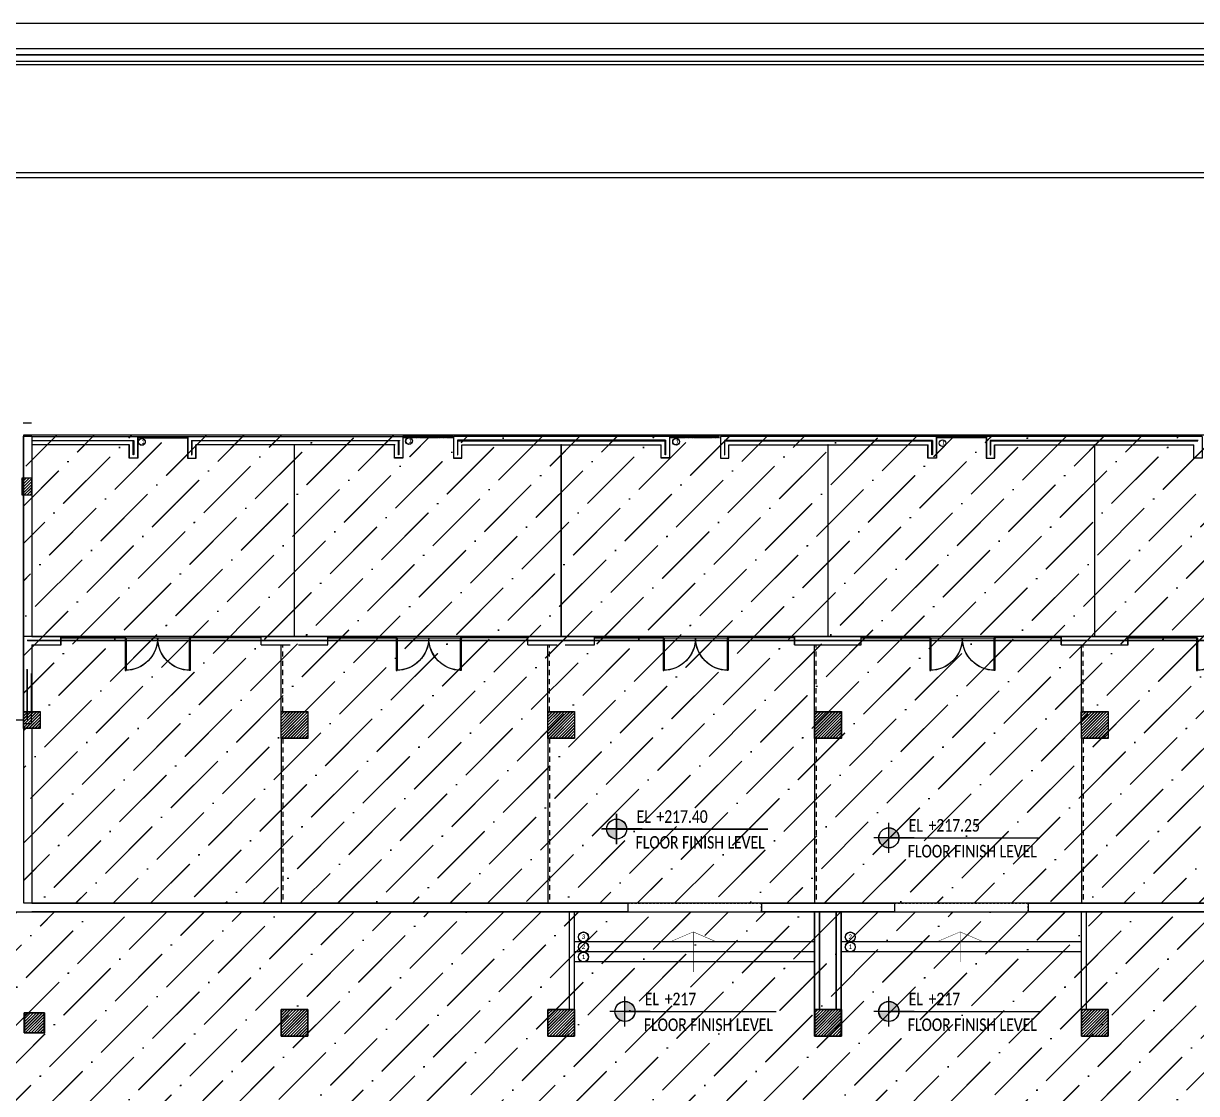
# Model space of a CAD drawing. Header units: inches. Extents: x 4821 to 127877, y 58012 to 433683.
# Drawn here: x 33246 to 68423, y 401615 to 433683 of the extents above; entities that cross this region are included whole.
import ezdxf
from ezdxf.enums import TextEntityAlignment as Align

# ---------------------------------------------------------------- set-up
doc = ezdxf.new("R2010")
doc.units = ezdxf.units.IN
doc.header["$MEASUREMENT"] = 0
for name, pattern in [('A-001 Layout$0$HIDDEN', [0.375, 0.25, -0.125]), ('DASHED2', [9.525, 6.35, -3.175]), ('DLINE', [0.55, 0.3, -0.25]), ('ECG_Line-Ptrn-Sold', [9144001.0, 9144000.0, -1]), ('HIDDEN', [9.525, 6.35, -3.175])]:
    doc.linetypes.add(name, pattern=pattern)
for name, color, linetype in [('A-001 Layout$0$A-FLOR-OVHD', 8, 'A-001 Layout$0$HIDDEN'), ('A-001 Layout$0$A-GLAZ', 142, 'Continuous'), ('A-101 Plans Building C$0$A-001 Layout$0$A-WAL-LOW', 41, 'Continuous'), ('A-ANNO-LEVL', 130, 'Continuous'), ('A-FLOR-STRS', 11, 'Continuous'), ('A-FLOR-STRS-DASH', 21, 'DLINE'), ('A-GRID-IDEN-100', 7, 'Continuous'), ('A-LIN-10', 8, 'Continuous'), ('A-LIN-20', 20, 'Continuous'), ('A-STP', 11, 'Continuous'), ('A-STP-HID', 191, 'HIDDEN'), ('A-TXT-25', 1, 'Continuous'), ('A-WAL-CMU', 7, 'Continuous'), ('A-WALL', 53, 'Continuous'), ('Cloums$0$A-COL-HAT', 8, 'Continuous'), ('Cloums$0$A-COL-RFC', 210, 'Continuous'), ('ELECTRICAL', 4, 'Continuous'), ('HA', 9, 'Continuous'), ('NECB-COLUM', 50, 'Continuous')]:
    doc.layers.add(name, color=color, linetype=linetype)
doc.layers.add('A-ANNO-NOTE', color=131, linetype='ECG_Line-Ptrn-Sold', lineweight=13)
doc.styles.add('T25-25', font='calibri.ttf', dxfattribs={"width": 0.8, "height": 62.5})
doc.styles.add('T45-100', font='calibri.ttf', dxfattribs={"width": 0.8, "height": 450})
doc.styles.add('XA-AXIS$0$T45', font='STENCIL.TTF', dxfattribs={"height": 4.5})
doc.styles.add('Xarab', font='xarab.shx')
pattern_1 = [(45, (1627160.45, 320744.09), (-44.194174, 44.194174), [])]

# ---------------------------------------------------------------- blocks, each defined once
blk = doc.blocks.new('A-001 Layout$0$A$C350C273A')
for p, q in [((-1578.5, -0.48), (-1578.5, 778.02)), ((-1578.5, 778.02), (-1556.5, 778.02)), ((-1578.5, -0.48), (-1578.5, 778.02)), ((-1578.5, 778.02), (-1556.5, 778.02)), ((-1578.5, 720.82), (-1556.5, 720.82)), ((-1578.5, 720.82), (-1556.5, 720.82)), ((-1556.5, -0.48), (-1556.5, 778.02)), ((-1556.5, -0.48), (-1556.5, 778.02)), ((-43.5, -0.48), (-43.5, 778.02)), ((-21.5, 778.02), (-43.5, 778.02)), ((-43.5, -0.48), (-43.5, 778.02)), ((-21.5, 778.02), (-43.5, 778.02)), ((-21.5, 720.82), (-43.5, 720.82)), ((-21.5, 720.82), (-43.5, 720.82)), ((-21.5, -0.48), (-21.5, 778.02)), ((-21.5, -0.48), (-21.5, 778.02)), ((-1578.5, 43.52), (-1556.5, 43.52)), ((-1578.5, 43.52), (-1556.5, 43.52)), ((-21.5, 43.52), (-43.5, 43.52)), ((-21.5, 43.52), (-43.5, 43.52)), ((-1595, -0.48), (-1600, -0.48)), ((-1595, -0.48), (-1600, -0.48)), ((-1595, -30.48), (-1600, -30.48)), ((-1595, -30.48), (-1600, -30.48)), ((-1578.5, -0.48), (-1595, -0.48)), ((-1595, -0.48), (-1595, -30.48)), ((-1578.5, -0.48), (-1595, -0.48)), ((-1595, -0.48), (-1595, -30.48)), ((-1595, -30.48), (-1567.5, -30.48)), ((-1578.5, -0.48), (-1556.5, -0.48)), ((-1578.5, -0.48), (-1556.5, -0.48)), ((-1578.5, -22.48), (-1578.5, -0.48)), ((-1578.5, -22.48), (-1578.5, -0.48)), ((-1567.5, -22.48), (-1578.5, -22.48)), ((-1567.5, -22.48), (-1578.5, -22.48)), ((-1567.5, -30.48), (-1567.5, -22.48)), ((-1567.5, -30.48), (-1567.5, -22.48)), ((-21.5, -0.48), (-43.5, -0.48)), ((-21.5, -0.48), (-43.5, -0.48)), ((-32.5, -30.48), (-32.5, -22.48)), ((-32.5, -22.48), (-21.5, -22.48)), ((-32.5, -30.48), (-32.5, -22.48)), ((-32.5, -22.48), (-21.5, -22.48)), ((-5, -30.48), (-32.5, -30.48)), ((-21.5, -0.48), (-5, -0.48)), ((-21.5, -22.48), (-21.5, -0.48)), ((-21.5, -0.48), (-5, -0.48)), ((-21.5, -22.48), (-21.5, -0.48)), ((-5, -0.48), (-5, -30.48)), ((-5, -0.48), (0, -0.48)), ((-5, -0.48), (-5, -30.48)), ((-5, -0.48), (0, -0.48)), ((-5, -30.48), (0, -30.48)), ((-5, -30.48), (0, -30.48))]:
    blk.add_line(p, q)
for centre, start, end in [((-1578.5, -0.48), 0, 90), ((-21.5, -0.48), 90, 180)]:
    blk.add_arc(centre, 778.5, start, end)
blk = doc.blocks.new('COL BASEMT')
at = {"layer": 'Cloums$0$A-COL-HAT'}
h = blk.add_hatch(dxfattribs=at)
h.set_pattern_fill('ANSI31', color=256, scale=500)
h.set_pattern_definition([(45, (1458120.64, 41547.26), (-44.194174, 44.194174), [])])
edge = h.paths.add_edge_path()
edge.add_line((1641122, 377871), (1640822, 377871))
edge.add_line((1641122, 377371), (1641122, 377871))
edge.add_line((1640822, 377371), (1641122, 377371))
edge.add_line((1640822, 377871), (1640822, 377371))
h = blk.add_hatch(dxfattribs=at)
h.set_pattern_fill('ANSI31', color=256, scale=500)
h.set_pattern_definition(pattern_1)
h.paths.add_polyline_path([(1640872, 370876), (1641372, 370876), (1641372, 370376), (1640872, 370376)])
h = blk.add_hatch(dxfattribs=at)
h.set_pattern_fill('ANSI31', color=256, scale=500)
h.set_pattern_definition(pattern_1)
h.paths.add_polyline_path([(1649397, 370076), (1648597, 370076), (1648597, 370876), (1649397, 370876)])
h = blk.add_hatch(dxfattribs=at)
h.set_pattern_fill('ANSI31', color=256, scale=500)
h.set_pattern_definition(pattern_1)
h.paths.add_polyline_path([(1657397, 370076), (1656597, 370076), (1656597, 370876), (1657397, 370876)])
h = blk.add_hatch(dxfattribs=at)
h.set_pattern_fill('ANSI31', color=256, scale=500)
h.set_pattern_definition(pattern_1)
h.paths.add_polyline_path([(1664596, 370876), (1665396, 370876), (1665396, 370076), (1664596, 370076)])
h = blk.add_hatch(dxfattribs=at)
h.set_pattern_fill('ANSI31', color=256, scale=500)
h.set_pattern_definition(pattern_1)
h.paths.add_polyline_path([(1673397, 370076), (1672597, 370076), (1672597, 370876), (1673397, 370876)])
h = blk.add_hatch(dxfattribs=at)
h.set_pattern_fill('ANSI31', color=256, scale=500)
h.set_pattern_definition(pattern_1)
h.paths.add_polyline_path([(1641497, 361251), (1640897, 361251), (1640897, 361851), (1641497, 361851)])
h = blk.add_hatch(dxfattribs=at)
h.set_pattern_fill('ANSI31', color=256, scale=500)
h.set_pattern_definition(pattern_1)
h.paths.add_polyline_path([(1648597, 361151), (1648597, 361951), (1649397, 361951), (1649397, 361151)])
h = blk.add_hatch(dxfattribs=at)
h.set_pattern_fill('ANSI31', color=256, scale=500)
h.set_pattern_definition(pattern_1)
h.paths.add_polyline_path([(1657397, 361151), (1656597, 361151), (1656597, 361951), (1657397, 361951)])
h = blk.add_hatch(dxfattribs=at)
h.set_pattern_fill('ANSI31', color=256, scale=500)
h.set_pattern_definition(pattern_1)
h.paths.add_polyline_path([(1665397, 361151), (1664597, 361151), (1664597, 361951), (1665397, 361951)])
h = blk.add_hatch(dxfattribs=at)
h.set_pattern_fill('ANSI31', color=256, scale=500)
h.set_pattern_definition(pattern_1)
h.paths.add_polyline_path([(1673397, 361151), (1672597, 361151), (1672597, 361951), (1673397, 361951)])
at = {"layer": 'Cloums$0$A-COL-RFC', "linetype": 'Continuous'}
for points in [[(1640822, 377371), (1641122, 377371), (1641122, 377871), (1640822, 377871)], [(1641372, 370376), (1640872, 370376), (1640872, 370876), (1641372, 370876)], [(1649397, 370076), (1648597, 370076), (1648597, 370876), (1649397, 370876)], [(1657397, 370076), (1656597, 370076), (1656597, 370876), (1657397, 370876)], [(1665396, 370076), (1664596, 370076), (1664596, 370876), (1665396, 370876)], [(1673397, 370076), (1672597, 370076), (1672597, 370876), (1673397, 370876)], [(1641497, 361251), (1640897, 361251), (1640897, 361851), (1641497, 361851)], [(1649397, 361151), (1648597, 361151), (1648597, 361951), (1649397, 361951)], [(1657397, 361151), (1656597, 361151), (1656597, 361951), (1657397, 361951)], [(1665397, 361151), (1664597, 361151), (1664597, 361951), (1665397, 361951)], [(1673397, 361151), (1672597, 361151), (1672597, 361951), (1673397, 361951)]]:
    blk.add_lwpolyline(points, close=True, dxfattribs=at)
blk = doc.blocks.new('BANDA-MOATAZ')
at = {"color": 10}
blk.add_lwpolyline([(0, 0), (0, 40500), (-57155, 40500), (-57155, 0)], close=True, dxfattribs=at)
at = {"const_width": 17.5}
for points in [[(-350, 350), (-350, 40150), (-56805, 40150), (-56805, 350)], [(-525, 5112), (-525, 39975), (-56630, 39975), (-56630, 5112)]]:
    blk.add_lwpolyline(points, close=True, dxfattribs=at)
at = {"color": 131}
blk.add_lwpolyline([(-438, 438), (-438, 40062), (-56718, 40062), (-56718, 438)], close=True, dxfattribs=at)
at = {"layer": 'ELECTRICAL', "color": 131}
blk.add_lwpolyline([(-575, 5162), (-575, 39925), (-56580, 39925), (-56580, 5162)], close=True, dxfattribs=at)
blk = doc.blocks.new('*U148')
h = blk.add_hatch(color=256)
h.dxf.hatch_style = 1
h.paths.add_polyline_path([(0, 400), (0, 0), (400, 0, 0.414214)])
h.paths.add_polyline_path([(0, 0), (-400, 0, 0.414214), (0, -400)])
for p, q in [((0, -600), (0, 600)), ((1010, 0), (-600, 0)), ((0, 0), (6041, 0))]:
    blk.add_line(p, q)
blk.add_circle((0, 0), 400)
at = {"layer": 'A-ANNO-NOTE'}
blk.add_line((-65, 0), (86, 0), dxfattribs=at)
at = {"style": 'T25-25', "width": 0.8}
blk.add_text('EL', height=500, dxfattribs=at).set_placement((794, 245))
for tag, p in [('LEVEL', (1590, 249)), ('LEVEL_NAME', (758, -782))]:
    blk.add_attdef(tag, p, '', height=500, dxfattribs=at)
blk = doc.blocks.new('XA-AXIS$0$A$C4E84465E')
at = {"linetype": 'Continuous'}
blk.add_circle((0, 0.5), 0.5, dxfattribs=at)
at = {"color": 11, "style": 'XA-AXIS$0$T45'}
blk.add_attdef('NO', text='', height=0.45, dxfattribs=at).set_placement((0.01, 0.28), align=Align.CENTER)

msp = doc.modelspace()

# ---------------------------------------------------------------- hatches: boundary and pattern name
at = {"layer": 'A-WALL', "true_color": 0x939598}
h = msp.add_hatch(dxfattribs=at)
h.set_pattern_fill('ANSI36', color=252, scale=250)
h.set_pattern_definition([(45, (-990011.1, -282991.2), (420.9495, 1543.4815), [1984.375, -396.875, 0, -396.875])])
h.paths.add_polyline_path([(81242.9, 421343), (33243.2, 421343), (33243.2, 407324.8), (81242.9, 407324.8)])
h = msp.add_hatch(dxfattribs=at)
h.set_pattern_fill('ANSI36', color=252, scale=250)
h.set_pattern_definition([(45, (-990007.7, -282988.2), (420.9495, 1543.4815), [1984.375, -396.875, 0, -396.875])])
h.paths.add_polyline_path([(81246.3, 421345.9), (33246.6, 421345.9), (33246.6, 407327.8), (81246.3, 407327.8)])
at = {"layer": 'A-WALL'}
h = msp.add_hatch(dxfattribs=at)
h.set_pattern_fill('ANSI36', color=5, scale=250)
h.set_pattern_definition([(45, (-1206228.7, -363008.7), (420.9495, 1543.4815), [1984.375, -396.875, 0, -396.875])])
h.paths.add_polyline_path([(78770.3, 396057.4), (86318.1, 396057.4), (92312.4, 396057.4), (92311.4, 402332.3), (76621.2, 402332.4), (76621.2, 407057.3), (28720.3, 407057.3), (28720.3, 402332.3), (22420.5, 402332.3), (22416.4, 396178.8), (35923.5, 396107.4), (35923.5, 387307.4), (28820.3, 387307.4), (28820.4, 379907.3), (33642.6, 379907.3), (33642.6, 366602.4), (81095.3, 366554.5), (81093.9, 379507), (78770.3, 379507.4)])
h = msp.add_hatch(dxfattribs=at)
h.set_pattern_fill('ANSI36', color=5, scale=250)
h.set_pattern_definition([(45, (-1206225.3, -363005.7), (420.9495, 1543.4815), [1984.375, -396.875, 0, -396.875])])
h.paths.add_polyline_path([(78773.7, 396060.4), (86321.5, 396060.4), (92315.8, 396060.4), (92314.8, 402335.3), (76624.6, 402335.4), (76624.6, 407060.3), (28723.7, 407060.3), (28723.7, 402335.3), (22423.9, 402335.3), (22419.8, 396181.8), (35926.9, 396110.4), (35926.9, 387310.4), (28823.7, 387310.4), (28823.8, 379910.3), (33646, 379910.3), (33646, 366605.3), (81098.7, 366557.5), (81097.3, 379510), (78773.7, 379510.4)])

# ---------------------------------------------------------------- linework, layer by layer
at = {"layer": 'A-001 Layout$0$A-FLOR-OVHD'}
for p, q in [((36301.3, 415269.8, 0), (38247.6, 415269.8, 0)), ((36304.7, 415272.8, 0), (38251, 415272.8, 0)), ((38233.8, 415307.3, 0), (36315.1, 415307.3, 0)), ((38237.2, 415310.3, 0), (36318.5, 415310.3, 0)), ((38274.4, 415307.3, 0), (38268.2, 415307.3, 0)), ((38268.2, 415269.8, 0), (38271.7, 415269.8, 0)), ((38277.8, 415310.3, 0), (38271.6, 415310.3, 0)), ((38271.6, 415272.8, 0), (38275.1, 415272.8, 0)), ((44431.6, 415269.8, 0), (46377.9, 415269.8, 0)), ((44435, 415272.8, 0), (46381.3, 415272.8, 0)), ((46364.1, 415307.3, 0), (44445.4, 415307.3, 0)), ((46367.5, 415310.3, 0), (44448.8, 415310.3, 0)), ((46404.7, 415307.3, 0), (46398.5, 415307.3, 0)), ((46398.5, 415269.8, 0), (46402, 415269.8, 0)), ((46408.1, 415310.3, 0), (46401.9, 415310.3, 0)), ((46401.9, 415272.8, 0), (46405.4, 415272.8, 0)), ((52431.6, 415269.8, 0), (54377.9, 415269.8, 0)), ((52435, 415272.8, 0), (54381.3, 415272.8, 0)), ((54364.1, 415307.3, 0), (52445.4, 415307.3, 0)), ((54367.5, 415310.3, 0), (52448.8, 415310.3, 0)), ((54404.7, 415307.3, 0), (54398.5, 415307.3, 0)), ((54398.5, 415269.8, 0), (54402, 415269.8, 0)), ((54408.1, 415310.3, 0), (54401.9, 415310.3, 0)), ((54401.9, 415272.8, 0), (54405.4, 415272.8, 0)), ((60431.6, 415269.8, 0), (62377.9, 415269.8, 0)), ((60435, 415272.8, 0), (62381.3, 415272.8, 0)), ((62364.1, 415307.3, 0), (60445.4, 415307.3, 0)), ((62367.5, 415310.3, 0), (60448.8, 415310.3, 0)), ((62404.7, 415307.3, 0), (62398.5, 415307.3, 0)), ((62398.5, 415269.8, 0), (62402, 415269.8, 0)), ((62408.1, 415310.3, 0), (62401.9, 415310.3, 0)), ((62401.9, 415272.8, 0), (62405.4, 415272.8, 0))]:
    msp.add_line(p, q, dxfattribs=at)
at = {"layer": 'A-001 Layout$0$A-GLAZ'}
for p, q in [((34368.9, 415307.3, 0), (36274.4, 415307.3, 0)), ((34368.9, 415295.3, 0), (36280.7, 415295.3, 0)), ((34368.9, 415269.8, 0), (36274.4, 415269.8, 0)), ((34372.3, 415310.3, 0), (36277.8, 415310.3, 0)), ((34372.3, 415298.3, 0), (36284.1, 415298.3, 0)), ((34372.3, 415272.8, 0), (36277.8, 415272.8, 0)), ((40370.7, 415307.3, 0), (38271.3, 415307.3, 0)), ((40370.7, 415295.3, 0), (38271.3, 415295.3, 0)), ((40370.7, 415269.8, 0), (38271.3, 415269.8, 0)), ((40374.1, 415310.3, 0), (38274.7, 415310.3, 0)), ((40374.1, 415298.3, 0), (38274.7, 415298.3, 0)), ((40374.1, 415272.8, 0), (38274.7, 415272.8, 0)), ((42368.9, 415307.3, 0), (44404.7, 415307.3, 0)), ((42368.9, 415295.3, 0), (44411, 415295.3, 0)), ((42368.9, 415269.8, 0), (44404.7, 415269.8, 0)), ((42372.3, 415310.3, 0), (44408.1, 415310.3, 0)), ((42372.3, 415298.3, 0), (44414.4, 415298.3, 0)), ((42372.3, 415272.8, 0), (44408.1, 415272.8, 0)), ((48368.9, 415307.3, 0), (46401.6, 415307.3, 0)), ((48368.9, 415295.3, 0), (46401.6, 415295.3, 0)), ((48368.9, 415269.8, 0), (46401.6, 415269.8, 0)), ((48372.3, 415310.3, 0), (46405, 415310.3, 0)), ((48372.3, 415298.3, 0), (46405, 415298.3, 0)), ((48372.3, 415272.8, 0), (46405, 415272.8, 0)), ((50367.1, 415307.3, 0), (52404.7, 415307.3, 0)), ((50367.1, 415295.3, 0), (52411, 415295.3, 0)), ((50367.1, 415269.8, 0), (52404.7, 415269.8, 0)), ((50370.5, 415310.3, 0), (52408.1, 415310.3, 0)), ((50370.5, 415298.3, 0), (52414.4, 415298.3, 0)), ((50370.5, 415272.8, 0), (52408.1, 415272.8, 0)), ((56368.9, 415307.3, 0), (54401.6, 415307.3, 0)), ((56368.9, 415295.3, 0), (54401.6, 415295.3, 0)), ((56368.9, 415269.8, 0), (54401.6, 415269.8, 0)), ((56372.3, 415310.3, 0), (54405, 415310.3, 0)), ((56372.3, 415298.3, 0), (54405, 415298.3, 0)), ((56372.3, 415272.8, 0), (54405, 415272.8, 0)), ((58367.1, 415307.3, 0), (60404.7, 415307.3, 0)), ((58367.1, 415295.3, 0), (60411, 415295.3, 0)), ((58367.1, 415269.8, 0), (60404.7, 415269.8, 0)), ((58370.5, 415310.3, 0), (60408.1, 415310.3, 0)), ((58370.5, 415298.3, 0), (60414.4, 415298.3, 0)), ((58370.5, 415272.8, 0), (60408.1, 415272.8, 0)), ((64367.1, 415307.3, 0), (62401.6, 415307.3, 0)), ((64367.1, 415295.3, 0), (62401.6, 415295.3, 0)), ((64367.1, 415269.8, 0), (62401.6, 415269.8, 0)), ((64370.5, 415310.3, 0), (62405, 415310.3, 0)), ((64370.5, 415298.3, 0), (62405, 415298.3, 0)), ((64370.5, 415272.8, 0), (62405, 415272.8, 0)), ((66365.3, 415307.3, 0), (68404.7, 415307.3, 0)), ((66365.3, 415295.3, 0), (68411, 415295.3, 0)), ((66365.3, 415269.8, 0), (68404.7, 415269.8, 0)), ((66368.7, 415310.3, 0), (68408.1, 415310.3, 0)), ((66368.7, 415298.3, 0), (68414.4, 415298.3, 0)), ((66368.7, 415272.8, 0), (68408.1, 415272.8, 0))]:
    msp.add_line(p, q, dxfattribs=at)
for points, elevation in [([(33494, 421187.3), (36548.6, 421186), (36548.6, 421176), (33494, 421177.3)], 1.4), ([(33497.4, 421190.3), (36552, 421189), (36552, 421179), (33497.4, 421180.3)], 1.4), ([(36548.6, 421186), (36548.6, 420757.8), (36538.6, 420757.8), (36538.6, 421176)], 1.4), ([(36552, 421189), (36552, 420760.8), (36542, 420760.8), (36542, 421179)], 1.4), ([(38288.6, 421186), (44523.2, 421186), (44523.2, 421176), (38298.6, 421176)], 0.5), ([(38288.6, 421186), (38288.6, 420757.8), (38298.6, 420757.8), (38298.6, 421176)], 0.5), ([(38292, 421189), (44526.6, 421189), (44526.6, 421179), (38302, 421179)], 0.5), ([(38292, 421189), (38292, 420760.8), (38302, 420760.8), (38302, 421179)], 0.5), ([(44498, 421187.3), (44498, 420759.1), (44488, 420759.1), (44488, 421177.3)], 0), ([(44501.4, 421190.3), (44501.4, 420762.1), (44491.4, 420762.1), (44491.4, 421180.3)], 0), ([(52498.1, 421187.4), (46263.3, 421187.4), (46263.3, 421177.4), (52488.1, 421177.4)], -0.5), ([(46263.3, 421187.4), (46263.3, 420759.1), (46273.3, 420759.1), (46273.3, 421177.4)], -0.5), ([(46266.7, 421190.3), (46266.6, 420762.1), (46276.6, 420762.1), (46276.7, 421180.3)], -0.5), ([(52501.5, 421190.3), (46266.7, 421190.3), (46266.7, 421180.3), (52491.5, 421180.3)], -0.5), ([(52498.1, 421187.4), (52498.1, 420759.1), (52488.1, 420759.1), (52488.1, 421177.4)], -0.5), ([(52501.5, 421190.3), (52501.5, 420762.1), (52491.5, 420762.1), (52491.5, 421180.3)], -0.5), ([(60498.1, 421186.1), (54263.3, 421186.1), (54263.3, 421176.1), (60488.1, 421176.1)], -0.9), ([(54263.3, 421186.1), (54263.3, 420757.8), (54273.3, 420757.8), (54273.3, 421176.1)], -0.9), ([(60501.5, 421189), (54266.7, 421189), (54266.7, 421179), (60491.5, 421179)], -0.9), ([(54266.7, 421189), (54266.7, 420760.8), (54276.7, 420760.8), (54276.7, 421179)], -0.9), ([(60498.1, 421186.1), (60498.1, 420757.8), (60488.1, 420757.8), (60488.1, 421176.1)], -0.9), ([(60501.5, 421189), (60501.5, 420760.8), (60491.5, 420760.8), (60491.5, 421179)], -0.9), ([(68472.7, 421186.1), (62238.1, 421186.1), (62238.1, 421176.1), (68462.7, 421176.1)], -0.5), ([(62238.1, 421186.1), (62238.1, 420757.8), (62248.1, 420757.8), (62248.1, 421176.1)], -0.5), ([(68476.1, 421189), (62241.5, 421189), (62241.5, 421179), (68466.1, 421179)], -0.5), ([(62241.5, 421189), (62241.5, 420760.8), (62251.5, 420760.8), (62251.5, 421179)], -0.5)]:
    msp.add_lwpolyline(points, dxfattribs=dict(at, elevation=elevation))
at = {"layer": 'A-001 Layout$0$A-GLAZ', "elevation": 0}
for points in [[(41362, 415307.3), (41374, 415307.3), (41374, 421056.1), (41362, 421056.1)], [(41365.4, 415310.3), (41377.4, 415310.3), (41377.4, 421059.1), (41365.4, 421059.1)], [(49362, 415307.3), (49374, 415307.3), (49374, 421056.1), (49362, 421056.1)], [(49365.4, 415310.3), (49377.4, 415310.3), (49377.4, 421059.1), (49365.4, 421059.1)], [(57362, 415307.3), (57374, 415307.3), (57374, 421056.1), (57362, 421056.1)], [(57365.4, 415310.3), (57377.4, 415310.3), (57377.4, 421059.1), (57365.4, 421059.1)], [(65362, 415307.3), (65374, 415307.3), (65374, 421056.1), (65362, 421056.1)], [(65365.4, 415310.3), (65377.4, 415310.3), (65377.4, 421059.1), (65365.4, 421059.1)]]:
    msp.add_lwpolyline(points, close=True, dxfattribs=at)
at = {"layer": 'A-101 Plans Building C$0$A-001 Layout$0$A-WAL-LOW'}
for points, elevation in [([(33494, 421307.3), (36668.7, 421306)], 1.9), ([(33497.4, 421310.3), (36672.1, 421309)], 1.9), ([(36668.7, 421306), (36668.6, 420657.8), (36418.6, 420657.8), (36418.6, 421056)], 1.9), ([(36672.1, 421309), (36672, 420660.8), (36422, 420660.8), (36422, 421059)], 1.9), ([(38168.5, 421306), (44643.3, 421306)], 0.9), ([(38168.5, 421306), (38168.6, 420657.8), (38418.6, 420657.8), (38418.6, 421056)], 0.9), ([(38171.9, 421309), (44646.7, 421309)], 0.9), ([(38171.9, 421309), (38172, 420660.8), (38422, 420660.8), (38422, 421059)], 0.9), ([(44618.1, 421307.3), (44618, 420659.1), (44368, 420659.1), (44368, 421057.3)], 0.5), ([(44621.5, 421310.3), (44621.4, 420662.1), (44371.4, 420662.1), (44371.4, 421060.3)], 0.5), ([(52618.2, 421307.4), (46143.2, 421307.4)], 0), ([(46143.2, 421307.4), (46143.3, 420659.1), (46393.3, 420659.1), (46393.3, 421057.4)], 0), ([(46143.2, 421267.3), (46143.2, 421267.3)], 0), ([(52621.6, 421310.3), (46146.6, 421310.3)], 0), ([(46146.6, 421310.3), (46146.6, 420662.1), (46396.6, 420662.1), (46396.7, 421060.3)], 0), ([(46146.6, 421270.3), (46146.6, 421270.3)], 0), ([(52618.2, 421307.4), (52618.1, 420659.1), (52368.1, 420659.1), (52368.1, 421057.4)], 0), ([(52621.6, 421310.3), (52621.5, 420662.1), (52371.5, 420662.1), (52371.5, 421060.3)], 0), ([(60618.2, 421306.1), (54143.3, 421306.1)], -0.5), ([(54143.3, 421306.1), (54143.3, 420657.8), (54393.3, 420657.8), (54393.3, 421056.1)], -0.5), ([(54143.3, 421266), (54143.3, 421266)], -0.5), ([(60621.6, 421309), (54146.7, 421309)], -0.5), ([(54146.7, 421309), (54146.7, 420660.8), (54396.7, 420660.8), (54396.7, 421059)], -0.5), ([(54146.7, 421269), (54146.7, 421269)], -0.5), ([(60618.2, 421306.1), (60618.1, 420657.8), (60368.1, 420657.8), (60368.1, 421056.1)], -0.5), ([(60621.6, 421309), (60621.5, 420660.8), (60371.5, 420660.8), (60371.5, 421059)], -0.5), ([(68592.8, 421306.1), (62118, 421306.1)], 0), ([(62118, 421306.1), (62118.1, 420657.8), (62368.1, 420657.8), (62368.1, 421056.1)], 0), ([(68596.2, 421309), (62121.4, 421309)], 0), ([(62121.4, 421309), (62121.5, 420660.8), (62371.5, 420660.8), (62371.5, 421059)], 0), ([(62143.3, 421266.1), (62143.3, 421266)], -0.9), ([(62146.7, 421269), (62146.7, 421269)], -0.9), ([(68592.8, 421306.1), (68592.7, 420657.8), (68342.7, 420657.8), (68342.7, 421056.1)], 0), ([(68596.2, 421309), (68596.1, 420660.8), (68346.1, 420660.8), (68346.1, 421059)], 0), ([(36418.6, 421056), (33494.1, 421057.3)], 1.9), ([(36422, 421059), (33497.5, 421060.3)], 1.9), ([(44393.2, 421056), (38418.6, 421056)], 0.9), ([(44396.6, 421059), (38422, 421059)], 0.9), ([(46393.3, 421057.4), (52368.1, 421057.4)], 0), ([(46396.7, 421060.3), (52371.5, 421060.3)], 0), ([(54393.3, 421056.1), (60368.1, 421056.1)], -0.5), ([(54396.7, 421059), (60371.5, 421059)], -0.5), ([(62368.1, 421056.1), (68342.7, 421056.1)], 0), ([(62371.5, 421059), (68346.1, 421059)], 0)]:
    msp.add_lwpolyline(points, dxfattribs=dict(at, elevation=elevation))
at = {"layer": 'A-FLOR-STRS', "ltscale": 200}
for p, q in [((40970.3, 413057.3), (40970.3, 415057.3)), ((40973.7, 413060.3), (40973.7, 415060.3)), ((48970.3, 413057.3), (48970.3, 415057.3)), ((48973.7, 413060.3), (48973.7, 415060.3)), ((56967.5, 413057.3), (56967.5, 415057.3)), ((56970.9, 413060.3), (56970.9, 415060.3)), ((64970.3, 413057.3), (64970.3, 415057.3)), ((64973.7, 413060.3), (64973.7, 415060.3)), ((40970.3, 412257.3), (40970.3, 407307.3)), ((40973.7, 412260.3), (40973.7, 407310.3)), ((48970.3, 412257.3), (48970.3, 407307.3)), ((48973.7, 412260.3), (48973.7, 407310.3)), ((56967.5, 412257.3), (56967.5, 407307.3)), ((56970.9, 412260.3), (56970.9, 407310.3)), ((64970.3, 412257.3), (64970.3, 407307.3)), ((64973.7, 412260.3), (64973.7, 407310.3)), ((56970.3, 404132.3), (56970.3, 407057.3)), ((56973.7, 404135.3), (56973.7, 407060.3)), ((57120.3, 404132.3), (57120.3, 407057.3)), ((57123.7, 404135.3), (57123.7, 407060.3)), ((57620.3, 404132.3), (57620.3, 407057.3)), ((57623.7, 404135.3), (57623.7, 407060.3)), ((57770.3, 404132.3), (57770.3, 407057.3)), ((57773.7, 404135.3), (57773.7, 407060.3))]:
    msp.add_line(p, q, dxfattribs=at)
at = {"layer": 'A-FLOR-STRS-DASH', "ltscale": 500}
for p, q in [((41020.3, 413057.3), (41020.3, 415057.3)), ((41023.7, 413060.3), (41023.7, 415060.3)), ((49020.3, 413057.3), (49020.3, 415057.3)), ((49023.7, 413060.3), (49023.7, 415060.3)), ((57017.5, 413057.3), (57017.5, 415057.3)), ((57020.9, 413060.3), (57020.9, 415060.3)), ((65020.3, 413057.3), (65020.3, 415057.3)), ((65023.7, 413060.3), (65023.7, 415060.3)), ((41020.3, 412257.3), (41020.3, 407307.3)), ((41023.7, 412260.3), (41023.7, 407310.3)), ((49020.3, 412257.3), (49020.3, 407307.3)), ((49023.7, 412260.3), (49023.7, 407310.3)), ((57017.5, 412257.3), (57017.5, 407307.3)), ((57020.9, 412260.3), (57020.9, 407310.3)), ((65020.3, 412257.3), (65020.3, 407307.3)), ((65023.7, 412260.3), (65023.7, 407310.3))]:
    msp.add_line(p, q, dxfattribs=at)
at = {"layer": 'A-FLOR-STRS-DASH', "ltscale": 200}
for points in [[(55372.9, 407307.3), (51366.9, 407307.3), (51366.9, 407057.3), (55372.9, 407057.3)], [(55376.3, 407310.3), (51370.3, 407310.3), (51370.3, 407060.3), (55376.3, 407060.3)], [(63373.3, 407307.3), (59367.3, 407307.3), (59367.3, 407057.3), (63373.3, 407057.3)], [(63376.7, 407310.3), (59370.7, 407310.3), (59370.7, 407060.3), (63376.7, 407060.3)]]:
    msp.add_lwpolyline(points, close=True, dxfattribs=at)
at = {"layer": 'A-LIN-10', "linetype": 'DASHED2', "ltscale": 0.1}
for p, q in [((37029.8, 429215.8), (101472.9, 429213.3)), ((37033.2, 429218.8), (101476.3, 429216.3)), ((36944.9, 429063), (101472.9, 429062.9)), ((36948.3, 429066), (101476.3, 429065.9)), ((33237, 421711.8), (33487, 421711.7)), ((33240.4, 421714.8), (33490.4, 421714.7)), ((81367.3, 415187.3), (33357.4, 415187.3)), ((81370.7, 415190.3), (33360.8, 415190.3)), ((81357.3, 415177.3), (33367.4, 415177.3)), ((81360.7, 415180.3), (33370.8, 415180.3)), ((33357.4, 412813.3), (33357.4, 414332.5)), ((33360.8, 412816.3), (33360.8, 414335.5)), ((33367.4, 412813.3), (33367.4, 414322.5)), ((33370.8, 412816.3), (33370.8, 414325.5)), ((33487.4, 412693.3), (33487.4, 414202.5)), ((33490.8, 412696.3), (33490.8, 414205.5)), ((33487.4, 412693.3), (33236.4, 412693.3)), ((33490.8, 412696.3), (33239.8, 412696.3)), ((33367.4, 412813.3), (33357.4, 412813.3)), ((33370.8, 412816.3), (33360.8, 412816.3))]:
    msp.add_line(p, q, dxfattribs=at)
for points in [[(20772.3, 429216.5), (37029.8, 429215.8)], [(20775.7, 429219.5), (37033.2, 429218.8)], [(20772.3, 429066.5), (36944.9, 429063)], [(20775.7, 429069.5), (36948.3, 429066)], [(81488.2, 412715.5), (81488.3, 415307.3), (33236.4, 415307.3)], [(81491.6, 412718.4), (81491.7, 415310.3), (33239.8, 415310.3)]]:
    msp.add_lwpolyline(points, dxfattribs=at)
at = {"layer": 'A-LIN-20', "color": 1}
for centre in [(36796.8, 421141.7), (36800.2, 421144.7), (44806.6, 421168.3), (44810, 421171.3), (52814.5, 421148.1), (52817.9, 421151.1), (60802.6, 421104.5), (60806, 421107.5)]:
    msp.add_circle(centre, 100, dxfattribs=at)
at = {"layer": 'A-STP', "ltscale": 0.2}
for p, q in [((36668.7, 421306, 1.9), (38168.5, 421306, 1.9)), ((36672.1, 421309, 1.9), (38171.9, 421309, 1.9)), ((46117.9, 421307.3, 0), (44618.1, 421307.3, 0)), ((46121.3, 421310.3, 0), (44621.5, 421310.3, 0)), ((54118, 421307.4, 0), (52618.2, 421307.4, 0)), ((54121.4, 421310.3, 0), (52621.6, 421310.3, 0)), ((62118, 421306.1, 0), (60618.2, 421306.1, 0)), ((62121.4, 421309, 0), (60621.6, 421309, 0))]:
    msp.add_line(p, q, dxfattribs=at)
at = {"layer": 'A-STP-HID', "ltscale": 0.2}
for p, q in [((36668.7, 421266, 1.9), (38168.5, 421266, 1.9)), ((36672.1, 421269, 1.9), (38171.9, 421269, 1.9)), ((46117.9, 421267.3, 0), (44618.1, 421267.3, 0)), ((46121.3, 421270.3, 0), (44621.5, 421270.3, 0)), ((54118, 421267.4, 0), (52618.2, 421267.4, 0)), ((54121.4, 421270.3, 0), (52621.6, 421270.3, 0)), ((62118, 421266.1, 0), (60618.2, 421266.1, 0)), ((62121.4, 421269, 0), (60621.6, 421269, 0))]:
    msp.add_line(p, q, dxfattribs=at)
at = {"layer": 'A-WAL-CMU'}
for p, q in [((33494, 421307.3), (33244, 421307.3)), ((33497.4, 421310.3), (33247.4, 421310.3)), ((33493, 415057.3), (33493, 413057.3)), ((33496.4, 415060.3), (33496.4, 413060.3)), ((40968, 413057.3), (41243, 413057.3)), ((40971.4, 413060.3), (41246.4, 413060.3)), ((64970.3, 412257.3), (64968, 413057.3)), ((64968, 413057.3), (65243, 413057.3)), ((64973.7, 412260.3), (64971.4, 413060.3)), ((64971.4, 413060.3), (65246.4, 413060.3))]:
    msp.add_line(p, q, dxfattribs=at)
at = {"layer": 'A-WAL-CMU', "linetype": 'ByBlock'}
for p, q in [((34368.9, 415057.3), (34368.9, 415307.3)), ((34372.3, 415060.3), (34372.3, 415310.3)), ((40370.7, 415057.3), (40370.7, 415307.3)), ((40374.1, 415060.3), (40374.1, 415310.3)), ((42368.9, 415057.3), (42368.9, 415307.3)), ((42372.3, 415060.3), (42372.3, 415310.3)), ((48368.9, 415057.3), (48368.9, 415307.3)), ((48372.3, 415060.3), (48372.3, 415310.3)), ((50367.1, 415057.3), (50367.1, 415307.3)), ((50370.5, 415060.3), (50370.5, 415310.3)), ((56368.9, 415057.3), (56368.9, 415307.3)), ((56372.3, 415060.3), (56372.3, 415310.3)), ((58367.1, 415057.3), (58367.1, 415307.3)), ((58370.5, 415060.3), (58370.5, 415310.3)), ((64367.1, 415057.3), (64367.1, 415307.3)), ((64370.5, 415060.3), (64370.5, 415310.3)), ((66365.3, 415057.3), (66365.3, 415307.3)), ((66368.7, 415060.3), (66368.7, 415310.3)), ((33493, 415057.3), (34368.9, 415057.3)), ((33496.4, 415060.3), (34372.3, 415060.3)), ((40370.7, 415057.3), (41243, 415057.3)), ((40374.1, 415060.3), (41246.4, 415060.3)), ((41493, 415057.3), (42368.9, 415057.3)), ((41496.4, 415060.3), (42372.3, 415060.3)), ((48368.9, 415057.3), (49243, 415057.3)), ((48372.3, 415060.3), (49246.4, 415060.3)), ((49493, 415057.3), (50367.1, 415057.3)), ((49496.4, 415060.3), (50370.5, 415060.3)), ((64367.1, 415057.3), (65243, 415057.3)), ((64370.5, 415060.3), (65246.4, 415060.3)), ((65243, 415057.3), (66365.3, 415057.3)), ((65246.4, 415060.3), (66368.7, 415060.3))]:
    msp.add_line(p, q, dxfattribs=at)
at = {"layer": 'A-WAL-CMU'}
for points in [[(28725.4, 420056.7), (28725.4, 412810.3), (33247.4, 412810.3), (33247.4, 421310.3)], [(33493, 413057.3), (33745.3, 413057.3), (33745.3, 412557.3), (33493, 412557.3), (33493, 407307.3)], [(33496.4, 413060.3), (33748.7, 413060.3), (33748.7, 412560.3), (33496.4, 412560.3), (33496.4, 407310.3)]]:
    msp.add_lwpolyline(points, dxfattribs=at)
at = {"layer": 'A-WAL-CMU', "linetype": 'ByBlock'}
for points in [[(33494, 421307.3), (33494, 415307.3), (34368.9, 415307.3)], [(33497.4, 421310.3), (33497.4, 415310.3), (34372.3, 415310.3)], [(40370.7, 415307.3), (42368.9, 415307.3)], [(40374.1, 415310.3), (42372.3, 415310.3)], [(48368.9, 415307.3), (50367.1, 415307.3)], [(48372.3, 415310.3), (50370.5, 415310.3)], [(56368.9, 415307.3), (58367.1, 415307.3)], [(56372.3, 415310.3), (58370.5, 415310.3)], [(64367.1, 415307.3), (66365.3, 415307.3)], [(64370.5, 415310.3), (66368.7, 415310.3)], [(56368.9, 415057.3), (56368.9, 415057.3), (58367.1, 415057.3)], [(56372.3, 415060.3), (56372.3, 415060.3), (58370.5, 415060.3)]]:
    msp.add_lwpolyline(points, dxfattribs=at)
at = {"layer": 'A-WAL-CMU'}
for points in [[(33270.3, 403432.3), (33870.3, 403432.3), (33870.3, 404032.3), (33270.3, 404032.3)], [(33273.7, 403435.3), (33873.7, 403435.3), (33873.7, 404035.3), (33273.7, 404035.3)], [(41770.8, 404132.3), (40970.8, 404132.3), (40970.8, 403332.3), (41770.8, 403332.3)], [(41774.2, 404135.3), (40974.2, 404135.3), (40974.2, 403335.3), (41774.2, 403335.3)], [(49768, 404132.3), (48968, 404132.3), (48968, 403332.3), (49768, 403332.3)], [(49771.4, 404135.3), (48971.4, 404135.3), (48971.4, 403335.3), (49771.4, 403335.3)], [(57770.3, 404132.3), (56970.3, 404132.3), (56970.3, 403332.3), (57770.3, 403332.3)], [(57773.7, 404135.3), (56973.7, 404135.3), (56973.7, 403335.3), (57773.7, 403335.3)], [(65770.8, 404132.3), (64970.8, 404132.3), (64970.8, 403332.3), (65770.8, 403332.3)], [(65774.2, 404135.3), (64974.2, 404135.3), (64974.2, 403335.3), (65774.2, 403335.3)]]:
    msp.add_lwpolyline(points, close=True, dxfattribs=at)
at = {"layer": 'A-WALL'}
for p, q in [((51366.9, 407307.3), (33493, 407307.3)), ((51366.9, 407057.3), (33493, 407057.3)), ((51370.3, 407310.3), (33496.4, 407310.3)), ((51370.3, 407060.3), (33496.4, 407060.3)), ((49620.8, 404132.3), (49620.8, 407057.3)), ((49624.2, 404135.3), (49624.2, 407060.3)), ((49770.8, 404132.3), (49770.8, 407057.3)), ((49774.2, 404135.3), (49774.2, 407060.3)), ((51366.9, 407307.3), (51366.9, 407057.3)), ((51370.3, 407310.3), (51370.3, 407060.3)), ((59367.3, 407307.3), (55372.9, 407307.3)), ((55372.9, 407307.3), (55372.9, 407057.3)), ((59367.3, 407057.3), (55372.9, 407057.3)), ((59370.7, 407310.3), (55376.3, 407310.3)), ((55376.3, 407310.3), (55376.3, 407060.3)), ((59370.7, 407060.3), (55376.3, 407060.3)), ((59367.3, 407307.3), (59367.3, 407057.3)), ((59370.7, 407310.3), (59370.7, 407060.3)), ((81243, 407307.3), (63373.3, 407307.3)), ((63373.3, 407307.3), (63373.3, 407057.3)), ((81243, 407057.3), (63373.3, 407057.3)), ((81246.4, 407310.3), (63376.7, 407310.3)), ((63376.7, 407310.3), (63376.7, 407060.3)), ((81246.4, 407060.3), (63376.7, 407060.3)), ((64970.8, 404132.3), (64970.8, 407057.3)), ((64974.2, 404135.3), (64974.2, 407060.3)), ((65120.8, 404132.3), (65120.8, 407057.3)), ((65124.2, 404135.3), (65124.2, 407060.3)), ((56970.3, 406157.3), (49769.9, 406157.3)), ((56973.7, 406160.3), (49773.3, 406160.3)), ((64970.8, 406157.3), (57770.3, 406157.3)), ((64974.2, 406160.3), (57773.7, 406160.3)), ((56970.3, 405857.3), (49769.9, 405857.3)), ((56973.7, 405860.3), (49773.3, 405860.3)), ((64970.8, 405857.3), (57770.3, 405857.3)), ((64974.2, 405860.3), (57773.7, 405860.3)), ((56970.3, 405557.3), (49769.9, 405557.3)), ((56973.7, 405560.3), (49773.3, 405560.3))]:
    msp.add_line(p, q, dxfattribs=at)
at = {"layer": 'A-WALL', "color": 252, "true_color": 0x939598}
for points in [[(33243.2, 407324.8), (81242.9, 407324.8), (81242.9, 421343), (33243.2, 421343)], [(33246.6, 407327.8), (81246.3, 407327.8), (81246.3, 421345.9), (33246.6, 421345.9)]]:
    msp.add_lwpolyline(points, close=True, dxfattribs=at)
at = {"layer": 'A-WALL', "const_width": 10}
for points in [[(53330.7, 405257.3), (53330.7, 406457.3), (52628.7, 406157.3), (54032.4, 406157.3), (53330.7, 406457.3)], [(53334.1, 405260.3), (53334.1, 406460.3), (52632.1, 406160.3), (54035.8, 406160.3), (53334.1, 406460.3)], [(61331.2, 405557.3), (61331.2, 406457.3), (60629.1, 406157.3), (62032.9, 406157.3), (61331.2, 406457.3)], [(61334.6, 405560.3), (61334.6, 406460.3), (60632.5, 406160.3), (62036.3, 406160.3), (61334.6, 406460.3)]]:
    msp.add_lwpolyline(points, dxfattribs=at)
at = {"layer": 'HA', "color": 1}
for points in [[(81095.3, 366554.5), (33642.6, 366602.4), (33642.6, 379907.3), (28820.4, 379907.3), (28820.3, 387307.4), (35923.5, 387307.4), (35923.5, 396107.4), (22416.4, 396178.8), (22420.5, 402332.3), (28720.3, 402332.3), (28720.3, 407057.3), (76621.2, 407057.3), (76621.2, 402332.4), (92311.4, 402332.3), (92312.4, 396057.4), (78770.3, 396057.4), (78770.3, 379507.4), (81093.9, 379507), (81095.3, 366554.5)], [(81098.7, 366557.5), (33646, 366605.3), (33646, 379910.3), (28823.8, 379910.3), (28823.7, 387310.4), (35926.9, 387310.4), (35926.9, 396110.4), (22419.8, 396181.8), (22423.9, 402335.3), (28723.7, 402335.3), (28723.7, 407060.3), (76624.6, 407060.3), (76624.6, 402335.4), (92314.8, 402335.3), (92315.8, 396060.4), (78773.7, 396060.4), (78773.7, 379510.4), (81097.3, 379510), (81098.7, 366557.5)]]:
    msp.add_lwpolyline(points, dxfattribs=at)

# ---------------------------------------------------------------- block references
at = {"xscale": 2.152924015345476, "yscale": 2.152924015345476, "zscale": 2.152924015345476}
for p in [(127871.8, 346486.8), (127875.2, 346489.8)]:
    msp.add_blockref('BANDA-MOATAZ', p, dxfattribs=at)
at = {"layer": 'A-001 Layout$0$A-GLAZ', "xscale": -1.250000000000181, "yscale": 1.250000000000181, "zscale": 1.25000000000018, "rotation": 180}
for p in [(38268.2, 415269.2, 0), (38271.6, 415272.2, 0), (46398.5, 415269.2, 0), (46401.9, 415272.2, 0), (54398.5, 415269.2, 0), (54401.9, 415272.2, 0), (62398.5, 415269.2, 0), (62401.9, 415272.2, 0), (70398.5, 415269.2, 0), (70401.9, 415272.2, 0)]:
    msp.add_blockref('A-001 Layout$0$A$C350C273A', p, dxfattribs=at)
at = {"layer": 'A-ANNO-LEVL', "xscale": 0.75, "yscale": 0.75, "zscale": 0.75}
for p, values in [((51034.1, 409539.4), {'LEVEL': '+217.40', 'LEVEL_NAME': 'FLOOR FINISH LEVEL'}), ((51037.5, 409542.4), {'LEVEL': '+217.40', 'LEVEL_NAME': 'FLOOR FINISH LEVEL'}), ((59194.7, 409275.4), {'LEVEL': '+217.25', 'LEVEL_NAME': 'FLOOR FINISH LEVEL'}), ((59198.1, 409278.4), {'LEVEL': '+217.25', 'LEVEL_NAME': 'FLOOR FINISH LEVEL'}), ((51281.1, 404073.4), {'LEVEL': '+217', 'LEVEL_NAME': 'FLOOR FINISH LEVEL'}), ((51284.5, 404076.3), {'LEVEL': '+217', 'LEVEL_NAME': 'FLOOR FINISH LEVEL'}), ((59194.7, 404073.4), {'LEVEL': '+217', 'LEVEL_NAME': 'FLOOR FINISH LEVEL'}), ((59198.1, 404076.3), {'LEVEL': '+217', 'LEVEL_NAME': 'FLOOR FINISH LEVEL'})]:
    msp.add_blockref('*U148', p, dxfattribs=at).add_auto_attribs(values)
at = {"layer": 'A-GRID-IDEN-100'}
ref = msp.add_blockref('XA-AXIS$0$A$C4E84465E', (50037.7, 406157.3), dxfattribs=dict(at, xscale=296.3260035329866, yscale=296.3260035329866, zscale=296.3260035329866))
ref.add_attrib('NO', '3', dxfattribs={"layer": '0', "color": 11, "height": 133.3, "style": 'T45-100', "width": 0.8}).set_placement((50036.4, 406246.4), align=Align.CENTER)
ref = msp.add_blockref('XA-AXIS$0$A$C4E84465E', (50041.1, 406160.3), dxfattribs=dict(at, xscale=296.3260035329866, yscale=296.3260035329866, zscale=296.3260035329866))
ref.add_attrib('NO', '3', dxfattribs={"layer": '0', "color": 11, "height": 133.3, "style": 'T45-100', "width": 0.8}).set_placement((50039.8, 406249.4), align=Align.CENTER)
ref = msp.add_blockref('XA-AXIS$0$A$C4E84465E', (58038.1, 406157.3), dxfattribs=dict(at, xscale=296.3260035329866, yscale=296.3260035329866, zscale=296.3260035329866))
ref.add_attrib('NO', '2', dxfattribs={"layer": '0', "color": 11, "height": 133.3, "style": 'T45-100', "width": 0.8}).set_placement((58036.8, 406246.4), align=Align.CENTER)
ref = msp.add_blockref('XA-AXIS$0$A$C4E84465E', (58041.5, 406160.3), dxfattribs=dict(at, xscale=296.3260035329866, yscale=296.3260035329866, zscale=296.3260035329866))
ref.add_attrib('NO', '2', dxfattribs={"layer": '0', "color": 11, "height": 133.3, "style": 'T45-100', "width": 0.8}).set_placement((58040.2, 406249.4), align=Align.CENTER)
ref = msp.add_blockref('XA-AXIS$0$A$C4E84465E', (50037.7, 405857.3), dxfattribs=dict(at, xscale=296.3260035329866, yscale=296.3260035329866, zscale=296.3260035329866))
ref.add_attrib('NO', '2', dxfattribs={"layer": '0', "color": 11, "height": 133.3, "style": 'T45-100', "width": 0.8}).set_placement((50036.4, 405946.4), align=Align.CENTER)
ref = msp.add_blockref('XA-AXIS$0$A$C4E84465E', (50041.1, 405860.3), dxfattribs=dict(at, xscale=296.3260035329866, yscale=296.3260035329866, zscale=296.3260035329866))
ref.add_attrib('NO', '2', dxfattribs={"layer": '0', "color": 11, "height": 133.3, "style": 'T45-100', "width": 0.8}).set_placement((50039.8, 405949.4), align=Align.CENTER)
ref = msp.add_blockref('XA-AXIS$0$A$C4E84465E', (58038.1, 405857.3), dxfattribs=dict(at, xscale=296.3260035329866, yscale=296.3260035329866, zscale=296.3260035329866))
ref.add_attrib('NO', '1', dxfattribs={"layer": '0', "color": 11, "height": 133.3, "style": 'T45-100', "width": 0.8}).set_placement((58036.8, 405946.4), align=Align.CENTER)
ref = msp.add_blockref('XA-AXIS$0$A$C4E84465E', (58041.5, 405860.3), dxfattribs=dict(at, xscale=296.3260035329866, yscale=296.3260035329866, zscale=296.3260035329866))
ref.add_attrib('NO', '1', dxfattribs={"layer": '0', "color": 11, "height": 133.3, "style": 'T45-100', "width": 0.8}).set_placement((58040.2, 405949.4), align=Align.CENTER)
ref = msp.add_blockref('XA-AXIS$0$A$C4E84465E', (50037.7, 405557.3), dxfattribs=dict(at, xscale=296.3260035329866, yscale=296.3260035329866, zscale=296.3260035329866))
ref.add_attrib('NO', '1', dxfattribs={"layer": '0', "color": 11, "height": 133.3, "style": 'T45-100', "width": 0.8}).set_placement((50036.4, 405646.4), align=Align.CENTER)
ref = msp.add_blockref('XA-AXIS$0$A$C4E84465E', (50041.1, 405560.3), dxfattribs=dict(at, xscale=296.3260035329866, yscale=296.3260035329866, zscale=296.3260035329866))
ref.add_attrib('NO', '1', dxfattribs={"layer": '0', "color": 11, "height": 133.3, "style": 'T45-100', "width": 0.8}).set_placement((50039.8, 405649.4), align=Align.CENTER)
at = {"layer": 'NECB-COLUM'}
for p in [(-1607626.5, 42181.5), (-1607623.1, 42184.4)]:
    msp.add_blockref('COL BASEMT', p, dxfattribs=at)

# ---------------------------------------------------------------- texts
at = {"layer": 'A-TXT-25', "color": 2, "style": 'Xarab'}
for p in [(36789.4, 421094), (36792.8, 421097), (44799.2, 421120.6), (44802.6, 421123.6), (52807.1, 421100.3), (52810.5, 421103.3), (60795.2, 421056.8), (60798.6, 421059.8)]:
    msp.add_text('1', height=110, dxfattribs=at).set_placement(p)

doc.saveas('drawing.dxf')
